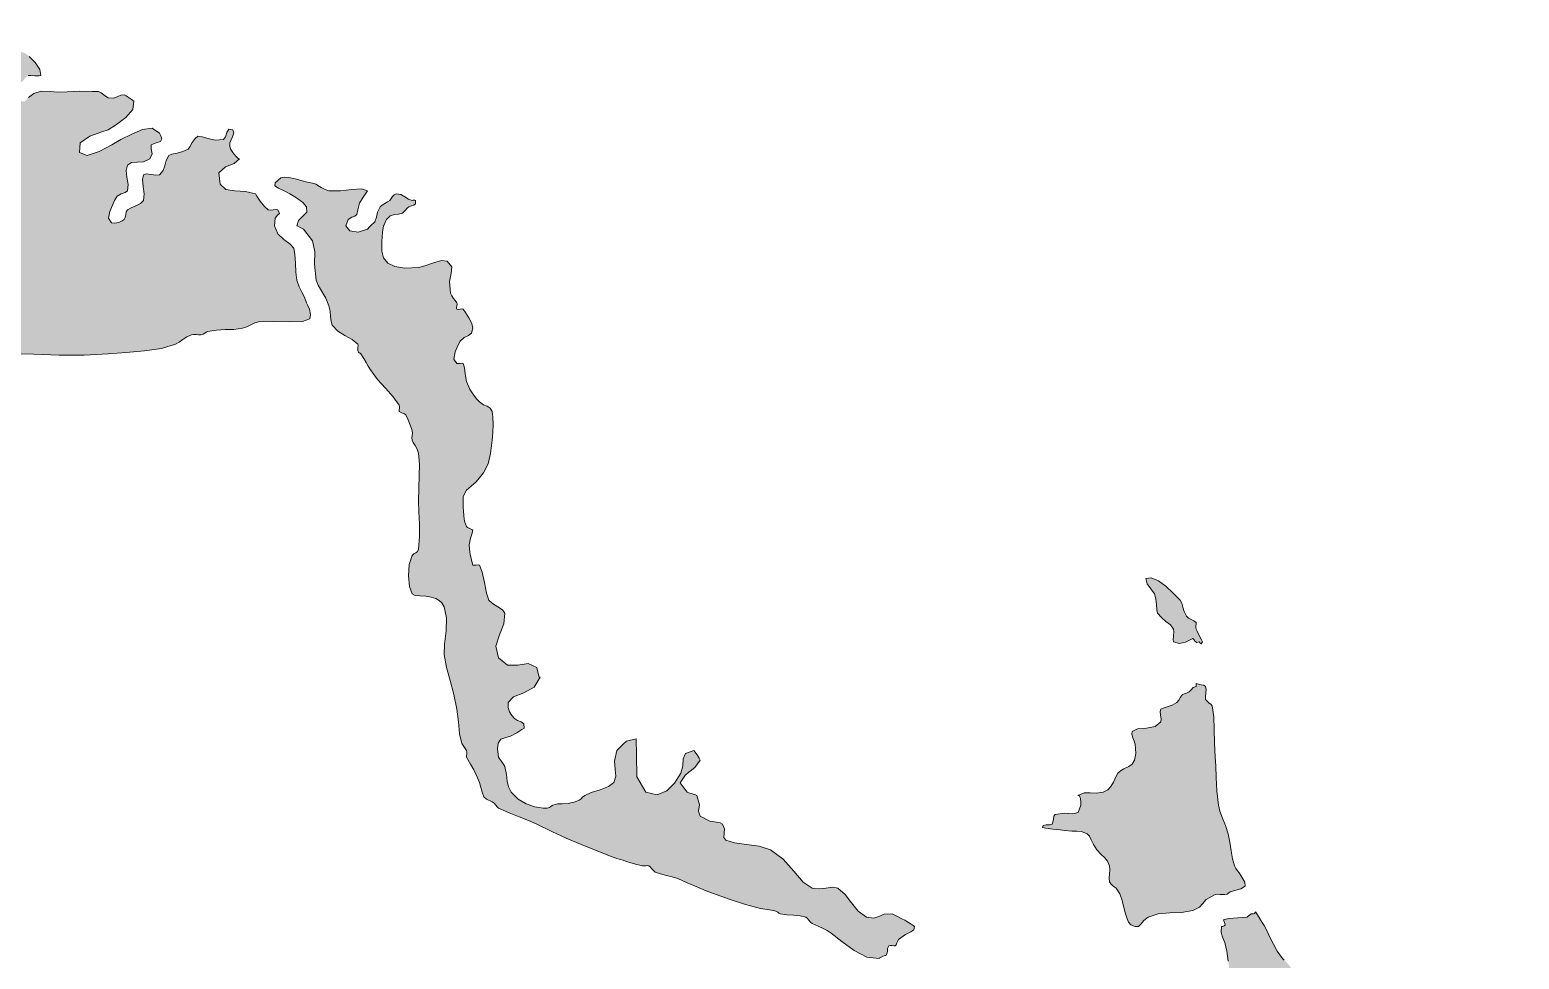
# Model space of a CAD drawing. Header units: inches. Extents: x -600 to 863, y -502 to 873.
# Drawn here: x 494.97 to 544.26, y 266.91 to 297.67 of the extents above; entities that cross this region are included whole.
import ezdxf

# ---------------------------------------------------------------- set-up
doc = ezdxf.new("R2010")
doc.units = ezdxf.units.IN
doc.header["$MEASUREMENT"] = 0
doc.layers.add('Layer 1', color=7, linetype='Continuous')

msp = doc.modelspace()

# ---------------------------------------------------------------- hatches: boundary and pattern name
at = {"layer": 'Layer 1', "true_color": 0xffffff}
for points in [[(475.327, 288.318), (475.35, 288.504), (475.47, 288.731), (475.599, 288.911), (475.645, 288.954), (475.717, 289.133), (475.771, 289.31), (475.813, 289.467), (475.856, 289.589), (475.906, 289.675), (475.961, 289.753), (476.016, 289.854), (476.068, 290.013), (476.09, 290.082), (476.117, 290.155), (476.146, 290.236), (476.174, 290.33), (476.214, 290.411), (476.278, 290.507), (476.344, 290.62), (476.386, 290.754), (476.417, 291.138), (476.412, 291.601), (476.368, 292.064), (476.28, 292.448), (476.24, 292.518), (476.172, 292.612), (476.104, 292.704), (476.068, 292.766), (476.061, 292.843), (476.068, 292.925), (476.077, 293.007), (476.068, 293.083), (475.958, 293.411), (475.914, 293.617), (475.975, 293.848), (476.174, 294.248), (476.254, 294.421), (476.334, 294.609), (476.414, 294.776), (476.492, 294.883), (476.531, 294.878), (476.649, 294.885), (476.821, 294.918), (477.021, 294.989), (477.149, 295.061), (477.328, 295.162), (477.539, 295.257), (477.763, 295.307), (477.949, 295.287), (478.129, 295.223), (478.312, 295.147), (478.504, 295.095), (479.207, 295.059), (480.122, 295.091), (481.074, 295.15), (481.892, 295.201), (482.383, 295.207), (482.87, 295.193), (483.344, 295.184), (483.798, 295.201), (484.162, 295.26), (484.535, 295.354), (484.91, 295.451), (485.28, 295.519), (485.472, 295.523), (485.663, 295.508), (485.849, 295.498), (486.021, 295.519), (486.373, 295.656), (486.743, 295.858), (487.123, 296.076), (487.504, 296.26), (487.891, 296.346), (488.405, 296.396), (488.972, 296.457), (489.516, 296.577), (489.585, 296.622), (489.637, 296.687), (489.681, 296.75), (489.727, 296.789), (489.803, 296.798), (489.887, 296.786), (489.972, 296.776), (490.045, 296.789), (490.1, 296.832), (490.154, 296.895), (490.208, 296.958), (490.257, 297.001), (490.434, 297.061), (490.605, 297.063), (490.787, 297.062), (490.998, 297.106), (491.115, 297.152), (491.213, 297.199), (491.309, 297.253), (491.421, 297.318), (491.607, 297.414), (491.798, 297.473), (492.037, 297.508), (492.374, 297.53), (492.426, 297.553), (492.473, 297.595), (492.522, 297.631), (492.586, 297.636), (492.601, 297.614), (492.61, 297.577), (492.634, 297.542), (492.691, 297.53), (492.716, 297.546), (492.771, 297.58), (492.84, 297.615), (492.903, 297.636), (493.059, 297.652), (493.281, 297.668), (493.526, 297.667), (493.751, 297.636), (493.778, 297.6), (493.81, 297.528), (493.838, 297.457), (493.856, 297.424), (493.926, 297.441), (494.015, 297.479), (494.104, 297.489), (494.174, 297.424), (494.206, 297.33), (494.24, 297.219), (494.294, 297.104), (494.386, 297.001), (494.48, 296.955), (494.589, 296.939), (494.702, 296.927), (494.81, 296.895), (494.945, 296.787), (495.141, 296.583), (495.303, 296.35), (495.339, 296.153), (495.274, 296.143), (495.14, 296.147), (494.999, 296.154), (494.915, 296.153), (494.86, 296.115), (494.804, 296.05), (494.749, 295.983), (494.703, 295.941), (494.402, 295.793), (494.15, 295.659), (493.91, 295.508), (493.645, 295.307), (493.538, 295.269), (493.385, 295.212), (493.282, 295.096), (493.327, 294.883), (493.593, 294.782), (493.988, 294.928), (494.371, 295.157), (494.598, 295.307), (494.644, 295.312), (494.708, 295.303), (494.771, 295.296), (494.81, 295.307), (494.926, 295.43), (495.104, 295.558), (495.348, 295.639), (495.656, 295.624), (495.876, 295.609), (496.202, 295.62), (496.6, 295.633), (497.033, 295.624), (497.085, 295.625), (497.14, 295.629), (497.193, 295.631), (497.244, 295.624), (497.326, 295.582), (497.42, 295.513), (497.504, 295.446), (497.562, 295.412), (497.748, 295.408), (497.877, 295.455), (497.98, 295.506), (498.092, 295.519), (498.155, 295.486), (498.261, 295.419), (498.36, 295.349), (498.409, 295.307), (498.373, 295.029), (498.146, 294.764), (497.838, 294.531), (497.562, 294.354), (497.348, 294.289), (496.96, 294.151), (496.635, 293.929), (496.609, 293.612), (496.872, 293.503), (497.269, 293.636), (497.681, 293.863), (497.986, 294.036), (498.348, 294.215), (498.7, 294.367), (499.013, 294.407), (499.256, 294.248), (499.309, 294.157), (499.334, 294.057), (499.294, 293.972), (499.15, 293.93), (498.985, 293.866), (498.986, 293.73), (499.017, 293.562), (498.938, 293.4), (498.73, 293.303), (498.52, 293.286), (498.332, 293.273), (498.197, 293.189), (498.155, 293.011), (498.184, 292.786), (498.219, 292.552), (498.197, 292.342), (498.123, 292.281), (497.993, 292.234), (497.86, 292.162), (497.774, 292.024), (497.707, 291.866), (497.613, 291.652), (497.574, 291.439), (497.668, 291.283), (497.781, 291.263), (497.911, 291.293), (498.025, 291.345), (498.092, 291.389), (498.126, 291.457), (498.145, 291.55), (498.162, 291.642), (498.197, 291.707), (498.321, 291.777), (498.482, 291.841), (498.633, 291.917), (498.727, 292.024), (498.751, 292.237), (498.724, 292.487), (498.698, 292.718), (498.727, 292.871), (498.822, 292.898), (498.98, 292.88), (499.143, 292.857), (499.256, 292.871), (499.381, 293.006), (499.433, 293.168), (499.477, 293.34), (499.574, 293.507), (499.674, 293.552), (499.845, 293.59), (500.038, 293.64), (500.209, 293.719), (500.267, 293.797), (500.347, 293.935), (500.438, 294.069), (500.527, 294.142), (500.677, 294.128), (500.87, 294.066), (501.104, 294.015), (501.374, 294.036), (501.445, 294.124), (501.491, 294.271), (501.557, 294.379), (501.691, 294.354), (501.722, 294.261), (501.681, 294.125), (501.618, 293.999), (501.586, 293.93), (501.589, 293.803), (501.61, 293.729), (501.646, 293.676), (501.691, 293.612), (501.725, 293.567), (501.793, 293.48), (501.864, 293.406), (501.903, 293.4), (501.729, 293.246), (501.441, 293.13), (501.225, 292.938), (501.268, 292.554), (501.458, 292.387), (501.757, 292.339), (502.102, 292.318), (502.433, 292.236), (502.48, 292.162), (502.597, 291.994), (502.736, 291.815), (502.856, 291.707), (502.923, 291.703), (503.022, 291.713), (503.119, 291.721), (503.174, 291.707), (503.227, 291.584), (503.168, 291.529), (503.086, 291.432), (503.068, 291.178), (503.178, 290.918), (503.378, 290.723), (503.582, 290.57), (503.703, 290.437), (503.744, 290.227), (503.759, 289.944), (503.772, 289.644), (503.81, 289.377), (503.883, 289.16), (503.973, 288.983), (504.061, 288.818), (504.127, 288.636), (504.158, 288.569), (504.219, 288.419), (504.261, 288.244), (504.232, 288.106), (503.989, 288.018), (503.555, 288.006), (503.036, 288.018), (502.539, 288.001), (502.412, 287.966), (502.283, 287.903), (502.15, 287.836), (502.01, 287.789), (501.718, 287.753), (501.435, 287.745), (501.147, 287.732), (500.845, 287.684), (500.809, 287.664), (500.763, 287.631), (500.705, 287.598), (500.633, 287.577), (500.556, 287.576), (500.473, 287.583), (500.391, 287.588), (500.315, 287.577), (500.167, 287.511), (500.035, 287.423), (499.91, 287.333), (499.786, 287.26), (499.325, 287.12), (498.766, 287.04), (498.16, 286.99), (497.562, 286.942), (496.771, 286.898), (495.941, 286.904), (495.102, 286.928), (494.28, 286.942), (493.193, 286.922), (492.184, 286.899), (491.27, 286.924), (490.469, 287.048), (490.431, 287.069), (490.388, 287.104), (490.332, 287.137), (490.257, 287.154), (490.117, 287.175), (490.034, 287.217), (489.957, 287.28), (489.833, 287.365), (489.717, 287.436), (489.586, 287.517), (489.446, 287.602), (489.304, 287.684), (489.258, 287.688), (489.193, 287.68), (489.131, 287.673), (489.092, 287.684), (488.857, 287.807), (488.421, 287.961), (487.95, 288.108), (487.609, 288.213), (487.341, 288.307), (487.118, 288.401), (486.903, 288.508), (486.656, 288.636), (486.584, 288.653), (486.445, 288.684), (486.306, 288.716), (486.233, 288.742), (486.12, 288.84), (485.947, 288.934), (485.732, 289.011), (485.492, 289.06), (485.165, 289.123), (484.829, 289.226), (484.48, 289.351), (484.115, 289.483), (483.378, 289.604), (482.244, 289.66), (481.066, 289.627), (480.197, 289.483), (480.13, 289.443), (480.033, 289.374), (479.939, 289.306), (479.88, 289.271), (479.712, 289.257), (479.521, 289.268), (479.325, 289.28), (479.139, 289.271), (478.992, 289.228), (478.865, 289.163), (478.742, 289.1), (478.609, 289.06), (478.209, 289.026), (477.812, 289.02), (477.444, 289.007), (477.127, 288.954), (476.974, 288.87), (476.82, 288.741), (476.662, 288.613), (476.492, 288.53), (476.441, 288.527), (476.385, 288.534), (476.329, 288.539), (476.28, 288.53), (476.232, 288.49), (476.168, 288.42), (476.107, 288.352), (476.068, 288.318), (475.922, 288.321), (475.695, 288.345), (475.469, 288.355)], [(503.279, 292.766), (503.387, 292.796), (503.538, 292.78), (503.746, 292.731), (504.021, 292.659), (504.106, 292.639), (504.211, 292.615), (504.325, 292.587), (504.444, 292.554), (504.502, 292.52), (504.612, 292.452), (504.744, 292.383), (504.868, 292.342), (505.245, 292.337), (505.623, 292.38), (505.941, 292.404), (506.139, 292.342), (506.104, 292.272), (505.998, 292.129), (505.883, 291.934), (505.821, 291.707), (505.789, 291.554), (505.721, 291.501), (505.623, 291.471), (505.503, 291.389), (505.424, 291.176), (505.562, 291.02), (505.832, 290.969), (506.139, 291.071), (506.161, 291.092), (506.183, 291.12), (506.209, 291.149), (506.244, 291.178), (506.382, 291.312), (506.437, 291.466), (506.475, 291.635), (506.562, 291.812), (506.626, 291.869), (506.715, 291.921), (506.808, 291.972), (506.88, 292.024), (506.925, 292.081), (506.971, 292.147), (507.024, 292.205), (507.092, 292.236), (507.246, 292.218), (507.381, 292.144), (507.504, 292.062), (507.621, 292.024), (507.641, 292.025), (507.677, 292.025), (507.711, 292.025), (507.727, 292.024), (507.729, 291.905), (507.68, 291.859), (507.601, 291.844), (507.516, 291.812), (507.458, 291.763), (507.402, 291.7), (507.351, 291.641), (507.304, 291.601), (507.173, 291.564), (507.033, 291.555), (506.896, 291.516), (506.773, 291.389), (506.752, 291.344), (506.715, 291.263), (506.68, 291.192), (506.668, 291.178), (506.64, 290.974), (506.617, 290.66), (506.621, 290.34), (506.668, 290.118), (506.817, 289.943), (507.05, 289.83), (507.383, 289.781), (507.833, 289.801), (508.042, 289.858), (508.323, 289.957), (508.598, 290.03), (508.785, 290.013), (508.936, 289.821), (508.917, 289.612), (508.859, 289.339), (508.892, 288.954), (508.93, 288.861), (508.985, 288.78), (509.047, 288.706), (509.104, 288.636), (509.111, 288.591), (509.102, 288.528), (509.093, 288.468), (509.104, 288.425), (509.146, 288.416), (509.212, 288.426), (509.276, 288.435), (509.315, 288.425), (509.39, 288.315), (509.497, 288.141), (509.593, 287.948), (509.633, 287.789), (509.587, 287.632), (509.481, 287.554), (509.346, 287.487), (509.209, 287.365), (509.143, 287.242), (509.048, 287.005), (509.006, 286.764), (509.104, 286.624), (509.146, 286.624), (509.215, 286.629), (509.281, 286.631), (509.315, 286.624), (509.349, 286.486), (509.374, 286.279), (509.423, 286.034), (509.527, 285.777), (509.581, 285.688), (509.657, 285.572), (509.748, 285.454), (509.845, 285.354), (509.984, 285.261), (510.105, 285.209), (510.201, 285.15), (510.268, 285.036), (510.296, 284.854), (510.299, 284.609), (510.286, 284.339), (510.268, 284.083), (510.219, 283.649), (510.132, 283.307), (509.98, 283.008), (509.738, 282.707), (509.574, 282.569), (509.418, 282.432), (509.315, 282.221), (509.315, 281.859), (509.322, 281.745), (509.332, 281.584), (509.359, 281.402), (509.421, 281.225), (509.458, 281.2), (509.53, 281.166), (509.601, 281.135), (509.633, 281.118), (509.608, 281.009), (509.551, 280.84), (509.507, 280.624), (509.527, 280.377), (509.541, 280.314), (509.572, 280.174), (509.607, 280.029), (509.633, 279.954), (509.676, 279.945), (509.74, 279.955), (509.804, 279.965), (509.845, 279.954), (509.941, 279.723), (510.013, 279.376), (510.078, 279.027), (510.162, 278.789), (510.284, 278.679), (510.453, 278.574), (510.609, 278.471), (510.691, 278.365), (510.659, 278.013), (510.508, 277.648), (510.395, 277.271), (510.479, 276.884), (510.782, 276.637), (511.123, 276.646), (511.46, 276.696), (511.75, 276.565), (511.756, 276.507), (511.788, 276.366), (511.828, 276.246), (511.856, 276.248), (511.659, 275.914), (511.313, 275.727), (510.975, 275.589), (510.797, 275.401), (510.795, 275.235), (510.842, 275.096), (510.92, 274.976), (511.009, 274.871), (511.112, 274.809), (511.23, 274.766), (511.318, 274.696), (511.327, 274.554), (511.255, 274.507), (511.082, 274.4), (510.873, 274.291), (510.691, 274.236), (510.557, 274.188), (510.473, 274.064), (510.445, 273.867), (510.479, 273.601), (510.518, 273.533), (510.587, 273.437), (510.655, 273.343), (510.691, 273.283), (510.74, 273.023), (510.766, 272.804), (510.808, 272.611), (510.903, 272.437), (511.133, 272.211), (511.396, 272.052), (511.678, 271.952), (511.962, 271.907), (512.09, 271.91), (512.164, 271.936), (512.217, 271.974), (512.279, 272.013), (512.429, 272.052), (512.591, 272.057), (512.782, 272.067), (513.021, 272.119), (513.144, 272.169), (513.211, 272.216), (513.262, 272.268), (513.339, 272.33), (513.55, 272.425), (513.838, 272.521), (514.114, 272.627), (514.291, 272.754), (514.365, 272.97), (514.344, 273.193), (514.322, 273.461), (514.397, 273.812), (514.436, 273.862), (514.515, 273.944), (514.614, 274.04), (514.715, 274.131), (515.036, 274.201), (515.048, 273.674), (515.052, 272.95), (515.351, 272.437), (515.729, 272.354), (516.047, 272.477), (516.307, 272.737), (516.515, 273.071), (516.578, 273.314), (516.592, 273.537), (516.672, 273.713), (516.938, 273.812), (516.976, 273.77), (517.049, 273.671), (517.12, 273.564), (517.15, 273.495), (516.977, 273.257), (516.665, 273.011), (516.49, 272.742), (516.727, 272.437), (516.779, 272.418), (516.889, 272.382), (516.996, 272.346), (517.044, 272.33), (517.125, 272.019), (517.1, 271.807), (517.152, 271.645), (517.468, 271.483), (517.563, 271.463), (517.691, 271.443), (517.813, 271.418), (517.892, 271.378), (517.952, 271.229), (517.946, 271.076), (517.939, 270.94), (517.997, 270.848), (518.287, 270.76), (518.681, 270.708), (519.103, 270.646), (519.479, 270.53), (519.9, 270.223), (520.255, 269.825), (520.565, 269.463), (520.856, 269.26), (521.086, 269.237), (521.314, 269.265), (521.526, 269.29), (521.703, 269.26), (521.956, 269.055), (522.162, 268.775), (522.377, 268.5), (522.656, 268.307), (522.899, 268.266), (523.069, 268.322), (523.244, 268.398), (523.503, 268.413), (523.546, 268.387), (523.678, 268.323), (523.828, 268.251), (523.927, 268.201), (523.991, 268.162), (524.098, 268.097), (524.198, 268.031), (524.244, 267.989), (524.227, 267.878), (524.122, 267.813), (523.946, 267.731), (523.715, 267.565), (523.69, 267.523), (523.661, 267.455), (523.633, 267.389), (523.609, 267.354), (523.564, 267.352), (523.498, 267.359), (523.435, 267.364), (523.397, 267.354), (523.355, 267.266), (523.349, 267.186), (523.339, 267.111), (523.291, 267.036), (523.258, 267.028), (523.164, 266.988), (523.081, 266.945), (523.08, 266.931), (522.663, 266.982), (522.243, 267.202), (521.844, 267.498), (521.491, 267.777), (521.357, 267.863), (521.219, 267.93), (521.059, 268), (520.856, 268.096), (520.806, 268.138), (520.746, 268.205), (520.688, 268.271), (520.645, 268.307), (520.456, 268.35), (520.242, 268.366), (520.018, 268.38), (519.797, 268.413), (519.76, 268.434), (519.717, 268.468), (519.66, 268.501), (519.586, 268.519), (519.15, 268.585), (518.654, 268.719), (518.147, 268.885), (517.68, 269.048), (517.356, 269.17), (517.041, 269.305), (516.727, 269.443), (516.409, 269.577), (516.229, 269.637), (516.034, 269.685), (515.843, 269.732), (515.668, 269.789), (515.615, 269.83), (515.558, 269.896), (515.502, 269.962), (515.456, 270.001), (515.407, 270.01), (515.352, 270.005), (515.295, 269.998), (515.244, 270.001), (515.159, 270.021), (515.055, 270.045), (514.94, 270.073), (514.821, 270.107), (514.75, 270.131), (514.678, 270.158), (514.599, 270.186), (514.503, 270.213), (514.357, 270.259), (514.15, 270.335), (513.908, 270.429), (513.656, 270.53), (513.192, 270.72), (512.721, 270.921), (512.24, 271.139), (511.75, 271.378), (511.469, 271.504), (511.16, 271.622), (510.83, 271.75), (510.479, 271.907), (510.43, 271.948), (510.385, 272.008), (510.334, 272.069), (510.268, 272.119), (510.081, 272.209), (509.993, 272.282), (509.937, 272.434), (509.845, 272.754), (509.756, 272.993), (509.657, 273.182), (509.547, 273.368), (509.421, 273.601), (509.418, 273.646), (509.426, 273.712), (509.432, 273.774), (509.421, 273.812), (509.263, 274.045), (509.188, 274.372), (509.15, 274.764), (509.104, 275.189), (509.002, 275.669), (508.875, 276.129), (508.756, 276.568), (508.68, 276.989), (508.692, 277.34), (508.743, 277.774), (508.763, 278.213), (508.68, 278.577), (508.603, 278.7), (508.518, 278.782), (508.408, 278.842), (508.256, 278.896), (508.069, 278.929), (507.879, 278.938), (507.718, 278.952), (507.621, 279.001), (507.536, 279.244), (507.503, 279.598), (507.528, 279.971), (507.621, 280.271), (507.673, 280.323), (507.738, 280.356), (507.799, 280.4), (507.833, 280.483), (507.865, 280.901), (507.861, 281.315), (507.844, 281.711), (507.833, 282.071), (507.843, 282.497), (507.858, 282.907), (507.861, 283.297), (507.833, 283.66), (507.792, 283.79), (507.726, 283.913), (507.66, 284.015), (507.621, 284.083), (507.611, 284.16), (507.62, 284.242), (507.629, 284.324), (507.621, 284.4), (507.597, 284.476), (507.546, 284.616), (507.48, 284.781), (507.409, 284.931), (507.368, 284.961), (507.301, 284.986), (507.234, 285.01), (507.197, 285.036), (507.191, 285.086), (507.199, 285.144), (507.207, 285.2), (507.197, 285.248), (506.995, 285.521), (506.741, 285.804), (506.477, 286.099), (506.244, 286.412), (506.171, 286.533), (506.098, 286.658), (506.018, 286.793), (505.927, 286.942), (505.898, 286.968), (505.87, 286.977), (505.844, 286.994), (505.821, 287.048), (505.82, 287.096), (505.827, 287.158), (505.832, 287.219), (505.821, 287.26), (505.632, 287.416), (505.396, 287.552), (505.16, 287.699), (504.974, 287.895), (504.937, 288.013), (504.92, 288.177), (504.903, 288.358), (504.868, 288.53), (504.761, 288.781), (504.63, 289.011), (504.512, 289.212), (504.444, 289.377), (504.389, 289.914), (504.397, 290.325), (504.324, 290.686), (504.021, 291.071), (503.984, 291.092), (503.912, 291.129), (503.841, 291.164), (503.81, 291.178), (503.865, 291.357), (504.009, 291.497), (504.133, 291.635), (504.127, 291.812), (504.002, 291.954), (503.799, 292.102), (503.574, 292.238), (503.386, 292.342), (503.202, 292.43), (503.082, 292.507), (503.087, 292.607)], [(533.668, 277.413), (533.583, 277.396), (533.524, 277.436), (533.484, 277.49), (533.456, 277.519), (533.369, 277.48), (533.21, 277.407), (533.014, 277.363), (532.82, 277.413), (532.801, 277.485), (532.812, 277.613), (532.827, 277.747), (532.82, 277.836), (532.713, 277.971), (532.567, 278.09), (532.415, 278.216), (532.291, 278.365), (532.265, 278.474), (532.25, 278.642), (532.229, 278.831), (532.186, 279.001), (532.095, 279.121), (531.949, 279.328), (531.896, 279.504), (532.079, 279.53), (532.323, 279.428), (532.559, 279.257), (532.793, 279.037), (533.032, 278.789), (533.086, 278.694), (533.122, 278.565), (533.167, 278.416), (533.244, 278.26), (533.311, 278.2), (533.402, 278.152), (533.494, 278.105), (533.562, 278.048), (533.568, 278.003), (533.559, 277.938), (533.551, 277.876), (533.562, 277.836), (533.598, 277.768), (533.67, 277.622), (533.741, 277.478), (533.773, 277.413), (533.729, 277.348), (533.7, 277.357), (533.682, 277.395)], [(533.562, 275.931), (533.561, 275.946), (533.562, 275.982), (533.563, 276.018), (533.562, 276.036), (533.641, 276.007), (533.734, 275.993), (533.821, 275.975), (533.879, 275.931), (533.898, 275.837), (533.888, 275.723), (533.872, 275.607), (533.879, 275.507), (533.918, 275.457), (533.988, 275.395), (534.057, 275.335), (534.091, 275.295), (534.146, 274.93), (534.164, 274.507), (534.173, 274.055), (534.197, 273.601), (534.213, 273.311), (534.227, 272.926), (534.252, 272.48), (534.303, 272.013), (534.354, 271.807), (534.437, 271.58), (534.532, 271.332), (534.621, 271.06), (534.679, 270.785), (534.721, 270.502), (534.765, 270.232), (534.832, 270.001), (534.877, 269.917), (534.93, 269.84), (534.987, 269.764), (535.044, 269.684), (535.18, 269.457), (535.19, 269.326), (535.049, 269.243), (534.727, 269.154), (534.689, 269.135), (534.645, 269.102), (534.587, 269.068), (534.515, 269.048), (534.439, 269.048), (534.354, 269.057), (534.269, 269.061), (534.197, 269.048), (533.896, 268.885), (533.775, 268.747), (533.68, 268.628), (533.456, 268.519), (533.085, 268.456), (532.692, 268.443), (532.312, 268.416), (531.974, 268.307), (531.832, 268.193), (531.741, 268.076), (531.66, 267.996), (531.55, 267.989), (531.406, 268.053), (531.33, 268.134), (531.284, 268.249), (531.232, 268.413), (531.174, 268.627), (531.121, 268.854), (531.044, 269.072), (530.915, 269.26), (530.856, 269.31), (530.798, 269.354), (530.744, 269.404), (530.703, 269.472), (530.683, 269.595), (530.695, 269.733), (530.713, 269.873), (530.703, 270.001), (530.637, 270.155), (530.543, 270.266), (530.423, 270.376), (530.279, 270.53), (530.163, 270.707), (530.09, 270.864), (530.031, 270.986), (529.962, 271.06), (529.773, 271.133), (529.619, 271.146), (529.451, 271.145), (529.221, 271.166), (529.066, 271.187), (528.818, 271.217), (528.586, 271.248), (528.479, 271.271), (528.498, 271.34), (528.597, 271.359), (528.717, 271.361), (528.797, 271.378), (528.827, 271.443), (528.843, 271.544), (528.861, 271.641), (528.903, 271.695), (529.224, 271.742), (529.479, 271.72), (529.658, 271.764), (529.75, 272.013), (529.752, 272.108), (529.738, 272.229), (529.704, 272.32), (529.645, 272.33), (529.856, 272.411), (530.062, 272.414), (530.271, 272.401), (530.491, 272.437), (530.645, 272.515), (530.746, 272.624), (530.826, 272.771), (530.915, 272.966), (530.977, 273.066), (531.058, 273.142), (531.173, 273.208), (531.338, 273.283), (531.445, 273.36), (531.525, 273.5), (531.565, 273.716), (531.55, 274.024), (531.519, 274.121), (531.469, 274.239), (531.433, 274.356), (531.444, 274.448), (531.627, 274.532), (531.92, 274.559), (532.213, 274.61), (532.397, 274.766), (532.404, 274.861), (532.387, 274.984), (532.375, 275.104), (532.397, 275.189), (532.47, 275.223), (532.609, 275.265), (532.775, 275.322), (532.927, 275.401), (532.987, 275.479), (533.042, 275.581), (533.119, 275.674), (533.244, 275.719), (533.332, 275.756), (533.398, 275.829), (533.468, 275.9)], [(535.468, 268.413), (535.501, 268.427), (535.516, 268.461), (535.533, 268.473), (535.573, 268.413), (535.646, 268.289), (535.729, 268.159), (535.813, 268.023), (535.892, 267.884), (536.009, 267.64), (536.12, 267.408), (536.25, 267.177), (536.421, 266.931), (536.473, 266.876), (536.526, 266.833), (536.581, 266.786), (536.633, 266.719), (536.746, 266.568), (536.878, 266.456), (537.046, 266.342), (537.268, 266.189), (537.372, 266.097), (537.479, 265.979), (537.587, 265.861), (537.691, 265.766), (537.769, 265.729), (537.853, 265.711), (537.936, 265.694), (538.009, 265.66), (538.138, 265.536), (538.302, 265.355), (538.479, 265.168), (538.645, 265.024), (538.8, 264.951), (538.971, 264.908), (539.138, 264.871), (539.279, 264.812), (539.398, 264.716), (539.5, 264.603), (539.598, 264.488), (539.703, 264.39), (539.837, 264.306), (539.975, 264.235), (540.108, 264.162), (540.232, 264.071), (540.315, 263.973), (540.39, 263.857), (540.464, 263.742), (540.55, 263.648), (540.624, 263.611), (540.71, 263.593), (540.795, 263.576), (540.867, 263.542), (541.011, 263.415), (541.163, 263.259), (541.326, 263.086), (541.503, 262.907), (542.083, 262.328), (542.659, 261.629), (543.133, 260.802), (543.408, 259.837), (543.443, 259.075), (543.404, 258.243), (543.367, 257.388), (543.408, 256.555), (543.434, 256.457), (543.469, 256.384), (543.501, 256.315), (543.515, 256.236), (543.498, 256.039), (543.46, 255.853), (543.424, 255.674), (543.408, 255.495), (543.436, 255.203), (543.478, 254.889), (543.485, 254.586), (543.408, 254.331), (543.353, 254.094), (543.391, 253.794), (543.465, 253.445), (543.515, 253.061), (543.542, 252.838), (543.594, 252.645), (543.659, 252.448), (543.727, 252.213), (543.797, 251.882), (543.855, 251.588), (543.928, 251.288), (544.044, 250.942), (544.11, 250.807), (544.183, 250.682), (544.239, 250.555), (544.256, 250.413), (544.228, 250.144), (544.186, 250.144), (544.1, 250.172), (543.938, 249.989), (543.899, 249.919), (543.869, 249.852), (543.848, 249.773), (543.832, 249.672), (543.812, 249.428), (543.809, 249.403), (543.791, 249.54), (543.727, 249.777), (543.688, 249.825), (543.616, 249.891), (543.548, 249.951), (543.515, 249.989), (543.447, 250.532), (543.459, 250.914), (543.499, 251.179), (543.515, 251.366), (543.492, 251.418), (543.45, 251.465), (543.414, 251.516), (543.408, 251.578), (543.431, 251.593), (543.471, 251.602), (543.506, 251.625), (543.515, 251.684), (543.501, 251.686), (543.467, 251.712), (543.43, 251.751), (543.408, 251.789), (543.289, 252.159), (543.136, 252.509), (542.959, 252.869), (542.773, 253.271), (542.639, 253.586), (542.502, 253.917), (542.368, 254.27), (542.244, 254.648), (542.235, 254.726), (542.244, 254.808), (542.253, 254.89), (542.244, 254.966), (542.22, 255.037), (542.193, 255.108), (542.166, 255.188), (542.139, 255.283), (542.033, 255.595), (541.875, 256.002), (541.715, 256.446), (541.608, 256.872), (541.629, 256.867), (541.668, 256.889), (541.704, 256.929), (541.715, 256.978), (541.698, 256.987), (541.664, 257.005), (541.629, 257.035), (541.608, 257.084), (541.538, 257.518), (541.426, 257.936), (541.271, 258.351), (541.079, 258.777), (540.956, 258.983), (540.804, 259.207), (540.656, 259.453), (540.55, 259.73), (540.425, 260), (540.201, 260.273), (539.913, 260.514), (539.597, 260.684), (539.492, 260.71), (539.378, 260.725), (539.269, 260.745), (539.174, 260.789), (538.907, 261.055), (538.691, 261.361), (538.505, 261.646), (538.326, 261.849), (538.213, 261.895), (538.073, 261.908), (537.928, 261.919), (537.797, 261.954), (537.7, 262.025), (537.621, 262.116), (537.55, 262.206), (537.479, 262.271), (537.397, 262.312), (537.288, 262.357), (537.168, 262.413), (537.056, 262.483), (537.029, 262.525), (537.002, 262.594), (536.975, 262.66), (536.95, 262.695), (536.904, 262.699), (536.84, 262.69), (536.778, 262.685), (536.738, 262.695), (536.661, 262.856), (536.573, 263.12), (536.488, 263.384), (536.421, 263.542), (536.358, 263.596), (536.267, 263.653), (536.173, 263.708), (536.103, 263.754), (536.005, 263.826), (535.903, 263.895), (535.796, 263.972), (535.68, 264.071), (535.608, 264.108), (535.493, 264.15), (535.365, 264.206), (535.256, 264.283), (535.206, 264.377), (535.169, 264.515), (535.122, 264.669), (535.044, 264.812), (534.976, 264.857), (534.889, 264.871), (534.801, 264.882), (534.727, 264.919), (534.719, 264.951), (534.677, 265.043), (534.633, 265.125), (534.621, 265.131), (534.642, 265.216), (534.712, 265.308), (534.789, 265.391), (534.832, 265.448), (534.85, 265.572), (534.848, 265.711), (534.838, 265.851), (534.832, 265.978), (534.822, 266.104), (534.798, 266.178), (534.764, 266.23), (534.727, 266.295), (534.667, 266.528), (534.628, 266.841), (534.585, 267.172), (534.515, 267.46), (534.468, 267.566), (534.424, 267.676), (534.398, 267.81), (534.409, 267.989), (534.435, 267.99), (534.487, 268.014), (534.528, 268.052), (534.515, 268.096), (534.466, 268.212), (534.648, 268.261), (534.949, 268.28), (535.256, 268.307), (535.289, 268.33), (535.333, 268.373), (535.391, 268.409)]]:
    msp.add_hatch(color=7, dxfattribs=at).paths.add_polyline_path(points)

# ---------------------------------------------------------------- linework, layer by layer
at = {"layer": 'Layer 1', "lineweight": 0}
for points in [[(494.945, 296.787), (495.141, 296.583), (495.303, 296.35), (495.339, 296.153), (495.274, 296.143), (495.14, 296.147), (494.999, 296.154), (494.915, 296.153)], [(494.926, 295.43), (495.104, 295.558), (495.348, 295.639), (495.656, 295.624), (495.876, 295.609), (496.202, 295.62), (496.6, 295.633), (497.033, 295.624), (497.085, 295.625), (497.14, 295.629), (497.193, 295.631), (497.244, 295.624), (497.326, 295.582), (497.42, 295.513), (497.504, 295.446), (497.562, 295.412), (497.748, 295.408), (497.877, 295.455), (497.98, 295.506), (498.092, 295.519), (498.155, 295.486), (498.261, 295.419), (498.36, 295.349), (498.409, 295.307), (498.373, 295.029), (498.146, 294.764), (497.838, 294.531), (497.562, 294.354), (497.348, 294.289), (496.96, 294.151), (496.635, 293.929), (496.609, 293.612), (496.872, 293.503), (497.269, 293.636), (497.681, 293.863), (497.986, 294.036), (498.348, 294.215), (498.7, 294.367), (499.013, 294.407), (499.256, 294.248), (499.309, 294.157), (499.334, 294.057), (499.294, 293.972), (499.15, 293.93), (498.985, 293.866), (498.986, 293.73), (499.017, 293.562), (498.938, 293.4), (498.73, 293.303), (498.52, 293.286), (498.332, 293.273), (498.197, 293.189), (498.155, 293.011), (498.184, 292.786), (498.219, 292.552), (498.197, 292.342), (498.123, 292.281), (497.993, 292.234), (497.86, 292.162), (497.774, 292.024), (497.707, 291.866), (497.613, 291.652), (497.574, 291.439), (497.668, 291.283), (497.781, 291.263), (497.911, 291.293), (498.025, 291.345), (498.092, 291.389), (498.126, 291.457), (498.145, 291.55), (498.162, 291.642), (498.197, 291.707), (498.321, 291.777), (498.482, 291.841), (498.633, 291.917), (498.727, 292.024), (498.751, 292.237), (498.724, 292.487), (498.698, 292.718), (498.727, 292.871), (498.822, 292.898), (498.98, 292.88), (499.143, 292.857), (499.256, 292.871), (499.381, 293.006), (499.433, 293.168), (499.477, 293.34), (499.574, 293.507), (499.674, 293.552), (499.845, 293.59), (500.038, 293.64), (500.209, 293.719), (500.267, 293.797), (500.347, 293.935), (500.438, 294.069), (500.527, 294.142), (500.677, 294.128), (500.87, 294.066), (501.104, 294.015), (501.374, 294.036), (501.445, 294.124), (501.491, 294.271), (501.557, 294.379), (501.691, 294.354), (501.722, 294.261), (501.681, 294.125), (501.618, 293.999), (501.586, 293.93), (501.589, 293.803), (501.61, 293.729), (501.646, 293.676), (501.691, 293.612), (501.725, 293.567), (501.793, 293.48), (501.864, 293.406), (501.903, 293.4), (501.729, 293.246), (501.441, 293.13), (501.225, 292.938), (501.268, 292.554), (501.458, 292.387), (501.757, 292.339), (502.102, 292.318), (502.433, 292.236), (502.48, 292.162), (502.597, 291.994), (502.736, 291.815), (502.856, 291.707), (502.923, 291.703), (503.022, 291.713), (503.119, 291.721), (503.174, 291.707), (503.227, 291.584), (503.168, 291.529), (503.086, 291.432), (503.068, 291.178), (503.178, 290.918), (503.378, 290.723), (503.582, 290.57), (503.703, 290.437), (503.744, 290.227), (503.759, 289.944), (503.772, 289.644), (503.81, 289.377), (503.883, 289.16), (503.973, 288.983), (504.061, 288.818), (504.127, 288.636), (504.158, 288.569), (504.219, 288.419), (504.261, 288.244), (504.232, 288.106), (503.989, 288.018), (503.555, 288.006), (503.036, 288.018), (502.539, 288.001), (502.412, 287.966), (502.283, 287.903), (502.15, 287.836), (502.01, 287.789), (501.718, 287.753), (501.435, 287.745), (501.147, 287.732), (500.845, 287.684), (500.809, 287.664), (500.763, 287.631), (500.705, 287.598), (500.633, 287.577), (500.556, 287.576), (500.473, 287.583), (500.391, 287.588), (500.315, 287.577), (500.167, 287.511), (500.035, 287.423), (499.91, 287.333), (499.786, 287.26), (499.325, 287.12), (498.766, 287.04), (498.16, 286.99), (497.562, 286.942), (496.771, 286.898), (495.941, 286.904), (495.102, 286.928), (494.28, 286.942)], [(503.279, 292.766), (503.387, 292.796), (503.538, 292.78), (503.746, 292.731), (504.021, 292.659), (504.106, 292.639), (504.211, 292.615), (504.325, 292.587), (504.444, 292.554), (504.502, 292.52), (504.612, 292.452), (504.744, 292.383), (504.868, 292.342), (505.245, 292.337), (505.623, 292.38), (505.941, 292.404), (506.139, 292.342), (506.104, 292.272), (505.998, 292.129), (505.883, 291.934), (505.821, 291.707), (505.789, 291.554), (505.721, 291.501), (505.623, 291.471), (505.503, 291.389), (505.424, 291.176), (505.562, 291.02), (505.832, 290.969), (506.139, 291.071), (506.161, 291.092), (506.183, 291.12), (506.209, 291.149), (506.244, 291.178), (506.382, 291.312), (506.437, 291.466), (506.475, 291.635), (506.562, 291.812), (506.626, 291.869), (506.715, 291.921), (506.808, 291.972), (506.88, 292.024), (506.925, 292.081), (506.971, 292.147), (507.024, 292.205), (507.092, 292.236), (507.246, 292.218), (507.381, 292.144), (507.504, 292.062), (507.621, 292.024), (507.641, 292.025), (507.677, 292.025), (507.711, 292.025), (507.727, 292.024), (507.729, 291.905), (507.68, 291.859), (507.601, 291.844), (507.516, 291.812), (507.458, 291.763), (507.402, 291.7), (507.351, 291.641), (507.304, 291.601), (507.173, 291.564), (507.033, 291.555), (506.896, 291.516), (506.773, 291.389), (506.752, 291.344), (506.715, 291.263), (506.68, 291.192), (506.668, 291.178), (506.64, 290.974), (506.617, 290.66), (506.621, 290.34), (506.668, 290.118), (506.817, 289.943), (507.05, 289.83), (507.383, 289.781), (507.833, 289.801), (508.042, 289.858), (508.323, 289.957), (508.598, 290.03), (508.785, 290.013), (508.936, 289.821), (508.917, 289.612), (508.859, 289.339), (508.892, 288.954), (508.93, 288.861), (508.985, 288.78), (509.047, 288.706), (509.104, 288.636), (509.111, 288.591), (509.102, 288.528), (509.093, 288.468), (509.104, 288.425), (509.146, 288.416), (509.212, 288.426), (509.276, 288.435), (509.315, 288.425), (509.39, 288.315), (509.497, 288.141), (509.593, 287.948), (509.633, 287.789), (509.587, 287.632), (509.481, 287.554), (509.346, 287.487), (509.209, 287.365), (509.143, 287.242), (509.048, 287.005), (509.006, 286.764), (509.104, 286.624), (509.146, 286.624), (509.215, 286.629), (509.281, 286.631), (509.315, 286.624), (509.349, 286.486), (509.374, 286.279), (509.423, 286.034), (509.527, 285.777), (509.581, 285.688), (509.657, 285.572), (509.748, 285.454), (509.845, 285.354), (509.984, 285.261), (510.105, 285.209), (510.201, 285.15), (510.268, 285.036), (510.296, 284.854), (510.299, 284.609), (510.286, 284.339), (510.268, 284.083), (510.219, 283.649), (510.132, 283.307), (509.98, 283.008), (509.738, 282.707), (509.574, 282.569), (509.418, 282.432), (509.315, 282.221), (509.315, 281.859), (509.322, 281.745), (509.332, 281.584), (509.359, 281.402), (509.421, 281.225), (509.458, 281.2), (509.53, 281.166), (509.601, 281.135), (509.633, 281.118), (509.608, 281.009), (509.551, 280.84), (509.507, 280.624), (509.527, 280.377), (509.541, 280.314), (509.572, 280.174), (509.607, 280.029), (509.633, 279.954), (509.676, 279.945), (509.74, 279.955), (509.804, 279.965), (509.845, 279.954), (509.941, 279.723), (510.013, 279.376), (510.078, 279.027), (510.162, 278.789), (510.284, 278.679), (510.453, 278.574), (510.609, 278.471), (510.691, 278.365), (510.659, 278.013), (510.508, 277.648), (510.395, 277.271), (510.479, 276.884), (510.782, 276.637), (511.123, 276.646), (511.46, 276.696), (511.75, 276.565), (511.756, 276.507), (511.788, 276.366), (511.828, 276.246), (511.856, 276.248), (511.659, 275.914), (511.313, 275.727), (510.975, 275.589), (510.797, 275.401), (510.795, 275.235), (510.842, 275.096), (510.92, 274.976), (511.009, 274.871), (511.112, 274.809), (511.23, 274.766), (511.318, 274.696), (511.327, 274.554), (511.255, 274.507), (511.082, 274.4), (510.873, 274.291), (510.691, 274.236), (510.557, 274.188), (510.473, 274.064), (510.445, 273.867), (510.479, 273.601), (510.518, 273.533), (510.587, 273.437), (510.655, 273.343), (510.691, 273.283), (510.74, 273.023), (510.766, 272.804), (510.808, 272.611), (510.903, 272.437), (511.133, 272.211), (511.396, 272.052), (511.678, 271.952), (511.962, 271.907), (512.09, 271.91), (512.164, 271.936), (512.217, 271.974), (512.279, 272.013), (512.429, 272.052), (512.591, 272.057), (512.782, 272.067), (513.021, 272.119), (513.144, 272.169), (513.211, 272.216), (513.262, 272.268), (513.339, 272.33), (513.55, 272.425), (513.838, 272.521), (514.114, 272.627), (514.291, 272.754), (514.365, 272.97), (514.344, 273.193), (514.322, 273.461), (514.397, 273.812), (514.436, 273.862), (514.515, 273.944), (514.614, 274.04), (514.715, 274.131), (515.036, 274.201), (515.048, 273.674), (515.052, 272.95), (515.351, 272.437), (515.729, 272.354), (516.047, 272.477), (516.307, 272.737), (516.515, 273.071), (516.578, 273.314), (516.592, 273.537), (516.672, 273.713), (516.938, 273.812), (516.976, 273.77), (517.049, 273.671), (517.12, 273.564), (517.15, 273.495), (516.977, 273.257), (516.665, 273.011), (516.49, 272.742), (516.727, 272.437), (516.779, 272.418), (516.889, 272.382), (516.996, 272.346), (517.044, 272.33), (517.125, 272.019), (517.1, 271.807), (517.152, 271.645), (517.468, 271.483), (517.563, 271.463), (517.691, 271.443), (517.813, 271.418), (517.892, 271.378), (517.952, 271.229), (517.946, 271.076), (517.939, 270.94), (517.997, 270.848), (518.287, 270.76), (518.681, 270.708), (519.103, 270.646), (519.479, 270.53), (519.9, 270.223), (520.255, 269.825), (520.565, 269.463), (520.856, 269.26), (521.086, 269.237), (521.314, 269.265), (521.526, 269.29), (521.703, 269.26), (521.956, 269.055), (522.162, 268.775), (522.377, 268.5), (522.656, 268.307), (522.899, 268.266), (523.069, 268.322), (523.244, 268.398), (523.503, 268.413), (523.546, 268.387), (523.678, 268.323), (523.828, 268.251), (523.927, 268.201), (523.991, 268.162), (524.098, 268.097), (524.198, 268.031), (524.244, 267.989), (524.227, 267.878), (524.122, 267.813), (523.946, 267.731), (523.715, 267.565), (523.69, 267.523), (523.661, 267.455), (523.633, 267.389), (523.609, 267.354), (523.564, 267.352), (523.498, 267.359), (523.435, 267.364), (523.397, 267.354), (523.355, 267.266), (523.349, 267.186), (523.339, 267.111), (523.291, 267.036), (523.258, 267.028), (523.164, 266.988), (523.081, 266.945), (523.08, 266.931), (522.663, 266.982), (522.243, 267.202), (521.844, 267.498), (521.491, 267.777), (521.357, 267.863), (521.219, 267.93), (521.059, 268), (520.856, 268.096), (520.806, 268.138), (520.746, 268.205), (520.688, 268.271), (520.645, 268.307), (520.456, 268.35), (520.242, 268.366), (520.018, 268.38), (519.797, 268.413), (519.76, 268.434), (519.717, 268.468), (519.66, 268.501), (519.586, 268.519), (519.15, 268.585), (518.654, 268.719), (518.147, 268.885), (517.68, 269.048), (517.356, 269.17), (517.041, 269.305), (516.727, 269.443), (516.409, 269.577), (516.229, 269.637), (516.034, 269.685), (515.843, 269.732), (515.668, 269.789), (515.615, 269.83), (515.558, 269.896), (515.502, 269.962), (515.456, 270.001), (515.407, 270.01), (515.352, 270.005), (515.295, 269.998), (515.244, 270.001), (515.159, 270.021), (515.055, 270.045), (514.94, 270.073), (514.821, 270.107), (514.75, 270.131), (514.678, 270.158), (514.599, 270.186), (514.503, 270.213), (514.357, 270.259), (514.15, 270.335), (513.908, 270.429), (513.656, 270.53), (513.192, 270.72), (512.721, 270.921), (512.24, 271.139), (511.75, 271.378), (511.469, 271.504), (511.16, 271.622), (510.83, 271.75), (510.479, 271.907), (510.43, 271.948), (510.385, 272.008), (510.334, 272.069), (510.268, 272.119), (510.081, 272.209), (509.993, 272.282), (509.937, 272.434), (509.845, 272.754), (509.756, 272.993), (509.657, 273.182), (509.547, 273.368), (509.421, 273.601), (509.418, 273.646), (509.426, 273.712), (509.432, 273.774), (509.421, 273.812), (509.263, 274.045), (509.188, 274.372), (509.15, 274.764), (509.104, 275.189), (509.002, 275.669), (508.875, 276.129), (508.756, 276.568), (508.68, 276.989), (508.692, 277.34), (508.743, 277.774), (508.763, 278.213), (508.68, 278.577), (508.603, 278.7), (508.518, 278.782), (508.408, 278.842), (508.256, 278.896), (508.069, 278.929), (507.879, 278.938), (507.718, 278.952), (507.621, 279.001), (507.536, 279.244), (507.503, 279.598), (507.528, 279.971), (507.621, 280.271), (507.673, 280.323), (507.738, 280.356), (507.799, 280.4), (507.833, 280.483), (507.865, 280.901), (507.861, 281.315), (507.844, 281.711), (507.833, 282.071), (507.843, 282.497), (507.858, 282.907), (507.861, 283.297), (507.833, 283.66), (507.792, 283.79), (507.726, 283.913), (507.66, 284.015), (507.621, 284.083), (507.611, 284.16), (507.62, 284.242), (507.629, 284.324), (507.621, 284.4), (507.597, 284.476), (507.546, 284.616), (507.48, 284.781), (507.409, 284.931), (507.368, 284.961), (507.301, 284.986), (507.234, 285.01), (507.197, 285.036), (507.191, 285.086), (507.199, 285.144), (507.207, 285.2), (507.197, 285.248), (506.995, 285.521), (506.741, 285.804), (506.477, 286.099), (506.244, 286.412), (506.171, 286.533), (506.098, 286.658), (506.018, 286.793), (505.927, 286.942), (505.898, 286.968), (505.87, 286.977), (505.844, 286.994), (505.821, 287.048), (505.82, 287.096), (505.827, 287.158), (505.832, 287.219), (505.821, 287.26), (505.632, 287.416), (505.396, 287.552), (505.16, 287.699), (504.974, 287.895), (504.937, 288.013), (504.92, 288.177), (504.903, 288.358), (504.868, 288.53), (504.761, 288.781), (504.63, 289.011), (504.512, 289.212), (504.444, 289.377), (504.389, 289.914), (504.397, 290.325), (504.324, 290.686), (504.021, 291.071), (503.984, 291.092), (503.912, 291.129), (503.841, 291.164), (503.81, 291.178), (503.865, 291.357), (504.009, 291.497), (504.133, 291.635), (504.127, 291.812), (504.002, 291.954), (503.799, 292.102), (503.574, 292.238), (503.386, 292.342), (503.202, 292.43), (503.082, 292.507), (503.087, 292.607), (503.279, 292.766), (503.279, 292.766)], [(533.668, 277.413), (533.583, 277.396), (533.524, 277.436), (533.484, 277.49), (533.456, 277.519), (533.369, 277.48), (533.21, 277.407), (533.014, 277.363), (532.82, 277.413), (532.801, 277.485), (532.812, 277.613), (532.827, 277.747), (532.82, 277.836), (532.713, 277.971), (532.567, 278.09), (532.415, 278.216), (532.291, 278.365), (532.265, 278.474), (532.25, 278.642), (532.229, 278.831), (532.186, 279.001), (532.095, 279.121), (531.949, 279.328), (531.896, 279.504), (532.079, 279.53), (532.323, 279.428), (532.559, 279.257), (532.793, 279.037), (533.032, 278.789), (533.086, 278.694), (533.122, 278.565), (533.167, 278.416), (533.244, 278.26), (533.311, 278.2), (533.402, 278.152), (533.494, 278.105), (533.562, 278.048), (533.568, 278.003), (533.559, 277.938), (533.551, 277.876), (533.562, 277.836), (533.598, 277.768), (533.67, 277.622), (533.741, 277.478), (533.773, 277.413), (533.729, 277.348), (533.7, 277.357), (533.682, 277.395), (533.668, 277.413), (533.668, 277.413)], [(533.562, 275.931), (533.561, 275.946), (533.562, 275.982), (533.563, 276.018), (533.562, 276.036), (533.641, 276.007), (533.734, 275.993), (533.821, 275.975), (533.879, 275.931), (533.898, 275.837), (533.888, 275.723), (533.872, 275.607), (533.879, 275.507), (533.918, 275.457), (533.988, 275.395), (534.057, 275.335), (534.091, 275.295), (534.146, 274.93), (534.164, 274.507), (534.173, 274.055), (534.197, 273.601), (534.213, 273.311), (534.227, 272.926), (534.252, 272.48), (534.303, 272.013), (534.354, 271.807), (534.437, 271.58), (534.532, 271.332), (534.621, 271.06), (534.679, 270.785), (534.721, 270.502), (534.765, 270.232), (534.832, 270.001), (534.877, 269.917), (534.93, 269.84), (534.987, 269.764), (535.044, 269.684), (535.18, 269.457), (535.19, 269.326), (535.049, 269.243), (534.727, 269.154), (534.689, 269.135), (534.645, 269.102), (534.587, 269.068), (534.515, 269.048), (534.439, 269.048), (534.354, 269.057), (534.269, 269.061), (534.197, 269.048), (533.896, 268.885), (533.775, 268.747), (533.68, 268.628), (533.456, 268.519), (533.085, 268.456), (532.692, 268.443), (532.312, 268.416), (531.974, 268.307), (531.832, 268.193), (531.741, 268.076), (531.66, 267.996), (531.55, 267.989), (531.406, 268.053), (531.33, 268.134), (531.284, 268.249), (531.232, 268.413), (531.174, 268.627), (531.121, 268.854), (531.044, 269.072), (530.915, 269.26), (530.856, 269.31), (530.798, 269.354), (530.744, 269.404), (530.703, 269.472), (530.683, 269.595), (530.695, 269.733), (530.713, 269.873), (530.703, 270.001), (530.637, 270.155), (530.543, 270.266), (530.423, 270.376), (530.279, 270.53), (530.163, 270.707), (530.09, 270.864), (530.031, 270.986), (529.962, 271.06), (529.773, 271.133), (529.619, 271.146), (529.451, 271.145), (529.221, 271.166), (529.066, 271.187), (528.818, 271.217), (528.586, 271.248), (528.479, 271.271), (528.498, 271.34), (528.597, 271.359), (528.717, 271.361), (528.797, 271.378), (528.827, 271.443), (528.843, 271.544), (528.861, 271.641), (528.903, 271.695), (529.224, 271.742), (529.479, 271.72), (529.658, 271.764), (529.75, 272.013), (529.752, 272.108), (529.738, 272.229), (529.704, 272.32), (529.645, 272.33), (529.856, 272.411), (530.062, 272.414), (530.271, 272.401), (530.491, 272.437), (530.645, 272.515), (530.746, 272.624), (530.826, 272.771), (530.915, 272.966), (530.977, 273.066), (531.058, 273.142), (531.173, 273.208), (531.338, 273.283), (531.445, 273.36), (531.525, 273.5), (531.565, 273.716), (531.55, 274.024), (531.519, 274.121), (531.469, 274.239), (531.433, 274.356), (531.444, 274.448), (531.627, 274.532), (531.92, 274.559), (532.213, 274.61), (532.397, 274.766), (532.404, 274.861), (532.387, 274.984), (532.375, 275.104), (532.397, 275.189), (532.47, 275.223), (532.609, 275.265), (532.775, 275.322), (532.927, 275.401), (532.987, 275.479), (533.042, 275.581), (533.119, 275.674), (533.244, 275.719), (533.332, 275.756), (533.398, 275.829), (533.468, 275.9), (533.562, 275.931), (533.562, 275.931)], [(534.628, 266.841), (534.585, 267.172), (534.515, 267.46), (534.468, 267.566), (534.424, 267.676), (534.398, 267.81), (534.409, 267.989), (534.435, 267.99), (534.487, 268.014), (534.528, 268.052), (534.515, 268.096), (534.466, 268.212), (534.648, 268.261), (534.949, 268.28), (535.256, 268.307), (535.289, 268.33), (535.333, 268.373), (535.391, 268.409), (535.468, 268.413), (535.468, 268.413)], [(535.468, 268.413), (535.501, 268.427), (535.516, 268.461), (535.533, 268.473), (535.573, 268.413), (535.646, 268.289), (535.729, 268.159), (535.813, 268.023), (535.892, 267.884), (536.009, 267.64), (536.12, 267.408), (536.25, 267.177), (536.421, 266.931), (536.473, 266.876)]]:
    msp.add_lwpolyline(points, dxfattribs=at)

doc.saveas('drawing.dxf')
